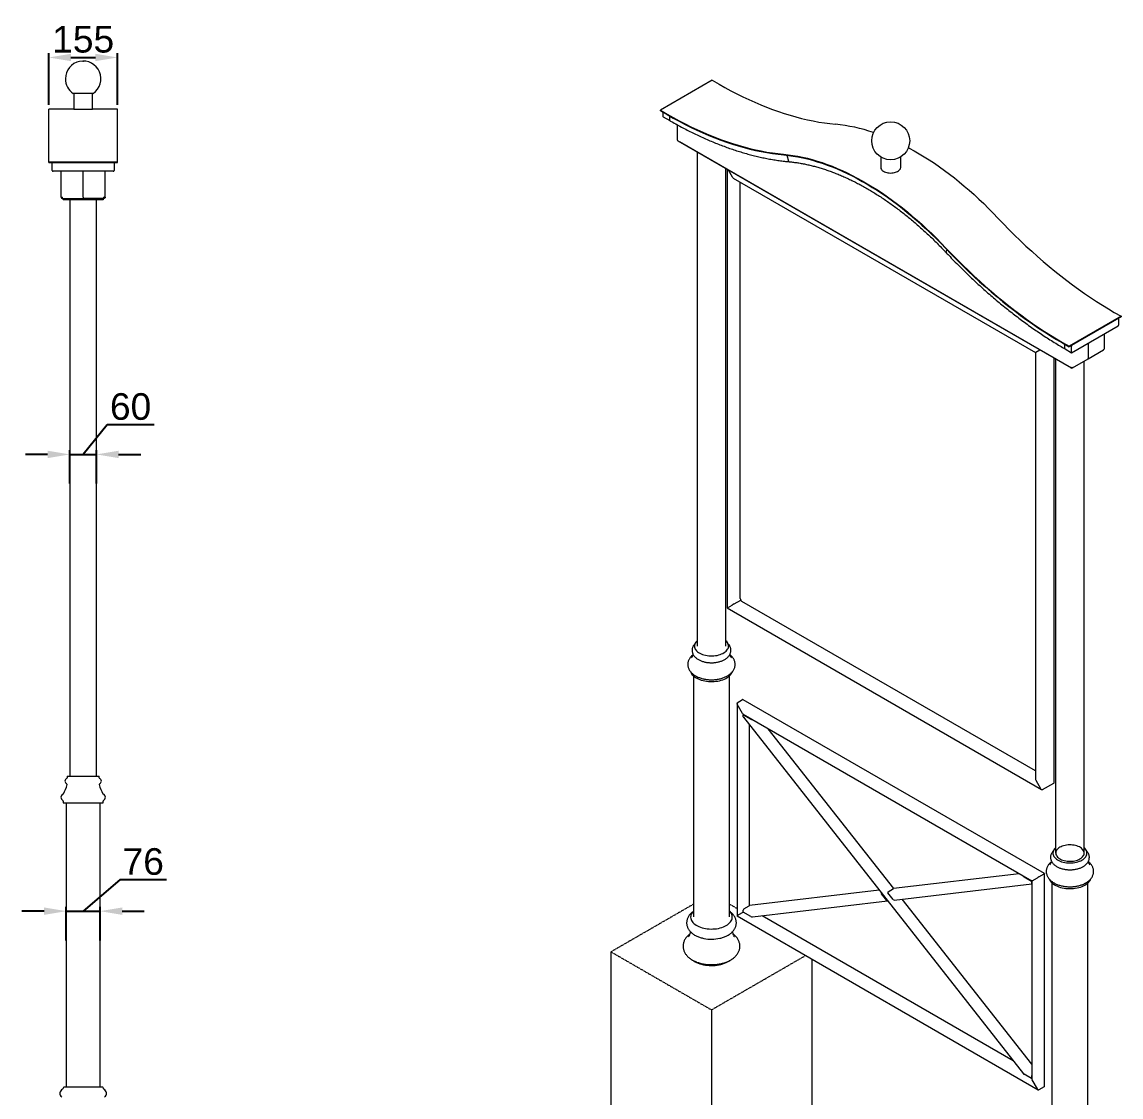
# Model space of a CAD drawing. Header units: millimetres. Extents: x -240 to 6537, y -254 to 4208.
# Drawn here: x 3945 to 6425, y 1784 to 4208 of the extents above; entities that cross this region are included whole.
import ezdxf

# ---------------------------------------------------------------- set-up
doc = ezdxf.new("R2010")
doc.units = ezdxf.units.MM
doc.header["$PDSIZE"] = -1
doc.linetypes.add('HIDDEN', pattern=[1.905, 1.27, -0.635])
for name, color, linetype, lineweight in [('ZANO_R', 7, 'Continuous', 0), ('ZANO_R_przerywana', 7, 'HIDDEN', 0), ('ZANO_W', 1, 'Continuous', 0)]:
    doc.layers.add(name, color=color, linetype=linetype, lineweight=lineweight)
doc.styles.add('Arial', font='arial.ttf')
doc.styles.get("Standard").update_dxf_attribs({"font": 'ARIALUNI.TTF'})
doc.dimstyles.new('pl i ang', dxfattribs={"dimtxt": 50, "dimasz": 50, "dimexe": 1.25, "dimexo": 0.625, "dimgap": 10, "dimtad": 1, "dimtoh": 1, "dimtxsty": 'Standard', "dimcen": 2.5, "dimclrd": 1, "dimclre": 1, "dimclrt": 1, "dimadec": 0, "dimazin": 0, "dimtfac": 1, "dimtmove": 0, "dimatfit": 3, "dimfxl": 1, "dimarcsym": 1})

# ---------------------------------------------------------------- blocks, each defined once
blk = doc.blocks.new('*D424')
at = {"layer": 'ZANO_W', "color": 1, "lineweight": -2}
for p, q in [((4166.3, 2273.7), (4083.5, 2202.7)), ((4271.7, 2273.7), (4166.3, 2273.7)), ((4045.4, 2136.9), (4045.4, 2212.7)), ((4121.5, 2136.9), (4121.5, 2212.7)), ((3995.4, 2202.7), (3945.4, 2202.7)), ((4045.4, 2202.7), (4121.5, 2202.7)), ((4171.5, 2202.7), (4221.5, 2202.7))]:
    blk.add_line(p, q, dxfattribs=at)
at = {"layer": 'ZANO_W', "color": 1}
for points in [[(3995.4, 2194.4), (3995.4, 2211.1), (4045.4, 2202.7)], [(4171.5, 2211.1), (4171.5, 2194.4), (4121.5, 2202.7)]]:
    blk.add_solid(points, dxfattribs=at)
at = {"layer": 'ZANO_W', "color": 1, "insert": (4219, 2314.3), "char_height": 60, "attachment_point": 5, "style": 'Arial'}
blk.add_mtext('76', dxfattribs=at)
blk = doc.blocks.new('*D425')
at = {"layer": 'ZANO_W', "color": 1, "lineweight": -2}
for p, q in [((4137.4, 3299.7), (4083.5, 3232.7)), ((4243.5, 3299.7), (4137.4, 3299.7)), ((4003.3, 3232.7), (3953.3, 3232.7)), ((4053.3, 3166.9), (4053.3, 3242.7)), ((4053.3, 3232.7), (4113.6, 3232.7)), ((4113.6, 3166.9), (4113.6, 3242.7)), ((4163.6, 3232.7), (4213.6, 3232.7))]:
    blk.add_line(p, q, dxfattribs=at)
at = {"layer": 'ZANO_W', "color": 1}
for points in [[(4003.3, 3224.4), (4003.3, 3241.1), (4053.3, 3232.7)], [(4163.6, 3241.1), (4163.6, 3224.4), (4113.6, 3232.7)]]:
    blk.add_solid(points, dxfattribs=at)
at = {"layer": 'ZANO_W', "color": 1, "insert": (4190.5, 3340.4), "char_height": 60, "attachment_point": 5, "style": 'Arial'}
blk.add_mtext('60', dxfattribs=at)
blk = doc.blocks.new('*D426')
at = {"layer": 'ZANO_W', "color": 1, "lineweight": -2}
for p, q in [((4006, 4021.4), (4006, 4137.9)), ((4056, 4127.9), (4111, 4127.9)), ((4161, 4021.4), (4161, 4137.9))]:
    blk.add_line(p, q, dxfattribs=at)
at = {"layer": 'ZANO_W', "color": 1}
for points in [[(4056, 4136.3), (4056, 4119.6), (4006, 4127.9)], [(4111, 4119.6), (4111, 4136.3), (4161, 4127.9)]]:
    blk.add_solid(points, dxfattribs=at)
at = {"layer": 'ZANO_W', "color": 1, "insert": (4083.5, 4168.6), "char_height": 60, "attachment_point": 5, "style": 'Arial'}
blk.add_mtext('155', dxfattribs=at)

msp = doc.modelspace()

# ---------------------------------------------------------------- linework, layer by layer
at = {"layer": 'ZANO_R'}
for p, q in [((5503.1, 4076.7), (5385.9, 4009.1)), ((5503.1, 4076.7), (5518.2, 4068)), ((4106, 4046.8), (4061, 4046.8)), ((4062.3, 4046.8), (4062.3, 4011.4)), ((4104.7, 4011.4), (4104.7, 4046.8)), ((4062.3, 4011.4), (4006, 4011.4)), ((4006, 3962.6), (4006, 4011.4)), ((4062.3, 4011.4), (4104.7, 4011.4)), ((4161, 4011.4), (4104.7, 4011.4)), ((4104.7, 4011.4), (4104.7, 4011.4)), ((4161, 3962.6), (4161, 4011.4)), ((5385.9, 4007.8), (5385.9, 4009.1)), ((5385.9, 4009.1), (5401.1, 4000.3)), ((5385.9, 4007.8), (5401.1, 3999)), ((5391.6, 4004.5), (5391.6, 3995.3)), ((5392.5, 3994.1), (5407.2, 3985.6)), ((5406.7, 3995.8), (5406.7, 3986.6)), ((5423.6, 3976.4), (5423.6, 3943)), ((4006, 3892.7), (4006, 3962.6)), ((4161, 3892.7), (4161, 3962.6)), ((5425.2, 3940.2), (6312.6, 3427.9)), ((5429.4, 3937.7), (5429.4, 3937.5)), ((6313.8, 3427), (5429.4, 3937.5)), ((5469, 3914.7), (5469, 2800.6)), ((5671.1, 3907.6), (5675.2, 3894)), ((5883, 3903.9), (5883, 3880.4)), ((5928.3, 3880.4), (5928.3, 3903.9)), ((4006, 3891.2), (4006, 3892.7)), ((4006, 3892.7), (4161, 3892.7)), ((4006, 3891.2), (4161, 3891.2)), ((4013.5, 3873.2), (4013.5, 3889.2)), ((4151.5, 3871.2), (4015.5, 3871.2)), ((4034, 3812.9), (4034, 3871.2)), ((4083.5, 3812.9), (4083.5, 3871.2)), ((4133, 3812.9), (4133, 3871.2)), ((4153.5, 3889.2), (4153.5, 3873.2)), ((4161, 3891.2), (4161, 3892.7)), ((5533.4, 2800.6), (5533.4, 3877.4)), ((5536.6, 3875.6), (5536.6, 2886.5)), ((5539, 3874.2), (5548.1, 3858.5)), ((5550.3, 3856.1), (6232, 3462.6)), ((5566.2, 2908), (5566.2, 3847)), ((4034, 3812.9), (4037, 3812.9)), ((4037, 3809.9), (4037, 3811.4)), ((4037, 3809.9), (4037.1, 3809.9)), ((4037.1, 3809.9), (4083.5, 3809.9)), ((4038.5, 3809.9), (4038.5, 3806.9)), ((4128.5, 3806.9), (4038.5, 3806.9)), ((4053.3, 3806.9), (4053.3, 2506.9)), ((4083.5, 3812.9), (4083.5, 3809.9)), ((4129.9, 3809.9), (4083.5, 3809.9)), ((4113.6, 2506.9), (4113.6, 3806.9)), ((4128.5, 3809.9), (4128.5, 3806.9)), ((4130, 3809.9), (4129.9, 3809.9)), ((4133, 3812.9), (4130, 3812.9)), ((4130, 3809.9), (4130, 3811.4)), ((6032.6, 3694.3), (6030.2, 3689.1)), ((6410.2, 3553.1), (6425.3, 3544.3)), ((6425.3, 3544.3), (6308.1, 3476.7)), ((6425.3, 3543), (6308.1, 3475.4)), ((6313.8, 3462.2), (6418.7, 3522.8)), ((6419.6, 3538), (6419.6, 3524.1)), ((6425.3, 3544.3), (6425.3, 3543)), ((6387.7, 3471.2), (6387.7, 3504.9)), ((6293, 3485.4), (6308.1, 3476.7)), ((6293, 3484.1), (6308.1, 3475.4)), ((6298.7, 3471.7), (6298.7, 3480.9)), ((6308.1, 3476.7), (6308.1, 3475.4)), ((6313.8, 3476.9), (6313.8, 3478.7)), ((6313.8, 3478.7), (6313.8, 3476.9)), ((6313.8, 3463), (6313.8, 3476.9)), ((6351.6, 3449.6), (6351.6, 3484.1)), ((6232, 3462.6), (6232, 2500.9)), ((6232.9, 3463.2), (6242, 3468.4)), ((6274.7, 2493.7), (6274.7, 3449.5)), ((6277.8, 3447.7), (6277.8, 2333.7)), ((6299.1, 3470.7), (6313.8, 3462.2)), ((6313.8, 3462.2), (6313.8, 3463)), ((6313.8, 3463), (6313.8, 3462.2)), ((6315.8, 3427.9), (6350.9, 3448.2)), ((6350.9, 3448.2), (6386.1, 3468.5)), ((6313.8, 3428), (6313.8, 3427)), ((6313.8, 3427), (6315.3, 3427.8)), ((6314.1, 3428.1), (6314.1, 3428.8)), ((6314.2, 3428.1), (6314.2, 3428.8)), ((6342.2, 2333.7), (6342.2, 3443.2)), ((5552.6, 2895.7), (5567.3, 2904.2)), ((5536.6, 2886.5), (6245.8, 2477)), ((5537.5, 2887), (5548.1, 2893.1)), ((6232, 2519.3), (5570, 2901.4)), ((5462.7, 2800.6), (5462.7, 2797.5)), ((5462.7, 2797.5), (5462.7, 2797.4)), ((5539.7, 2797.5), (5539.7, 2800.6)), ((5460.5, 2733.4), (5460.5, 2189.6)), ((5541.9, 2189.6), (5541.9, 2733.4)), ((5559.4, 2672.7), (5571.5, 2679.7)), ((6252.4, 2287.3), (5573, 2679.6)), ((5558.8, 2671.3), (5558.8, 2192.3)), ((5571.5, 2648.3), (5559.4, 2669.2)), ((5573, 2646.7), (6224, 2270.9)), ((5573.9, 2646.2), (5573, 2645.7)), ((5573, 2641), (5573, 2645.7)), ((5573, 2645.7), (5589.7, 2636)), ((5573.3, 2639.9), (6204.9, 1836)), ((5587.3, 2215.3), (5587.3, 2622.2)), ((5912.6, 2253.7), (5629.4, 2614.1)), ((4047.5, 2506.9), (4047.5, 2503.4)), ((4047.5, 2506.9), (4083.5, 2506.9)), ((4083.5, 2506.9), (4119.5, 2506.9)), ((4119.5, 2503.4), (4119.5, 2506.9)), ((6232.9, 2497.8), (6243.5, 2479.4)), ((6248, 2476.8), (6273.7, 2491.7)), ((4038.5, 2450.7), (4038.5, 2446.9)), ((4038.5, 2446.9), (4083.5, 2446.9)), ((4045.4, 2446.9), (4045.4, 1806.9)), ((4083.5, 2446.9), (4128.5, 2446.9)), ((4121.5, 1806.9), (4121.5, 2446.9)), ((4128.5, 2446.9), (4128.5, 2450.7)), ((6271.5, 2333.7), (6271.5, 2330.6)), ((6348.5, 2330.6), (6348.5, 2333.7)), ((6271.5, 2330.6), (6271.5, 2330.4)), ((6348.5, 2330.6), (6348.5, 2330.7)), ((6195.8, 2287.2), (5912.2, 2253.7)), ((6239.7, 2280), (6251.8, 2287)), ((6252.4, 1808.3), (6252.4, 2287.3)), ((5913.7, 2227.7), (6224, 2264.4)), ((6206.4, 2280), (6223.1, 2270.4)), ((6223.1, 2270.4), (6224, 2270.9)), ((6223.1, 2270.4), (6223.1, 2265.7)), ((6224, 2270.9), (6224, 1824.7)), ((6224.6, 2271.3), (6236.7, 2278.2)), ((6269.3, 2266.5), (6269.3, 1722.7)), ((6350.7, 1722.7), (6350.7, 2266.5)), ((5879.8, 2249.8), (5587.1, 2215.2)), ((5896.6, 2227.1), (5884.9, 2242)), ((5911.2, 2228.8), (5899.5, 2243.8)), ((5899.6, 2246.5), (5911.7, 2253.5)), ((5574.5, 2208.1), (5586.6, 2215.1)), ((5593.5, 2189.8), (5898.6, 2225.9)), ((6224, 1857.4), (5931.4, 2229.8)), ((5454.2, 2189.6), (5454.2, 2188.4)), ((5548.2, 2188.4), (5548.2, 2189.6)), ((5558.8, 2192.3), (6238.2, 1800.1)), ((5559.4, 2192.6), (5571.5, 2199.6)), ((5573, 2200.5), (5573, 2205.2)), ((5589.7, 2190.8), (5573, 2200.5)), ((6181.8, 1865.5), (5615.5, 2192.4)), ((6223.1, 1825.2), (6206.4, 1834.9)), ((6223.1, 1829.9), (6223.1, 1825.2)), ((6223.1, 1825.2), (6224, 1825.7)), ((6236.7, 1801.7), (6224.6, 1822.6)), ((4039.5, 1806.9), (4039.5, 1805.5)), ((4039.5, 1806.9), (4083.5, 1806.9)), ((4083.5, 1806.9), (4127.5, 1806.9)), ((4127.5, 1805.5), (4127.5, 1806.9)), ((6251.8, 1806.9), (6239.7, 1799.9))]:
    msp.add_line(p, q, dxfattribs=at)
at = {"layer": 'ZANO_R', "flags": 128}
for points in [[(5518.2, 4068), (5531.7, 4060.4), (5545.2, 4053), (5558.7, 4046), (5572.1, 4039.3), (5585.6, 4033), (5599, 4026.9), (5612.3, 4021.2), (5625.7, 4015.8), (5639, 4010.8), (5652.2, 4006), (5665.4, 4001.6), (5678.6, 3997.6), (5691.6, 3993.9), (5704.7, 3990.5), (5717.6, 3987.4), (5730.4, 3984.7), (5743.2, 3982.4), (5755.9, 3980.4), (5768.5, 3978.7), (5781, 3977.4)], [(5401.1, 4000.3), (5414.5, 3992.7), (5428, 3985.4), (5441.5, 3978.4), (5455, 3971.7), (5468.4, 3965.3), (5481.8, 3959.3), (5495.2, 3953.6), (5508.5, 3948.2), (5521.8, 3943.1), (5535.1, 3938.4), (5548.3, 3934), (5561.4, 3930), (5574.5, 3926.2), (5587.5, 3922.8), (5600.4, 3919.8), (5613.3, 3917.1), (5626.1, 3914.7), (5638.7, 3912.7), (5651.3, 3911.1), (5663.8, 3909.7)], [(5401.1, 3999), (5414.6, 3991.4), (5428.1, 3984.1), (5441.6, 3977), (5455.1, 3970.3), (5468.5, 3964), (5481.9, 3957.9), (5495.3, 3952.2), (5508.7, 3946.8), (5522, 3941.7), (5535.3, 3937), (5548.5, 3932.6), (5561.7, 3928.5), (5574.8, 3924.8), (5587.8, 3921.4), (5600.8, 3918.4), (5613.6, 3915.7), (5626.4, 3913.3), (5639.1, 3911.3), (5651.7, 3909.6), (5664.3, 3908.3)], [(5945.4, 3924.6), (5947.1, 3923.7), (5958.5, 3917.4), (5969.9, 3910.9), (5981.3, 3904), (5992.7, 3896.8), (6004.1, 3889.2), (6015.4, 3881.4), (6026.7, 3873.3), (6038, 3864.9), (6049.2, 3856.2), (6060.4, 3847.2), (6071.6, 3838), (6082.6, 3828.4), (6093.6, 3818.6), (6104.6, 3808.6), (6115.4, 3798.3), (6126.2, 3787.7), (6136.8, 3776.9), (6147.4, 3765.8)], [(5663.8, 3909.7), (5674.4, 3908.6), (5685, 3907.1), (5695.8, 3905.2), (5706.7, 3903), (5717.6, 3900.5), (5728.6, 3897.5), (5739.7, 3894.3), (5750.8, 3890.7), (5762, 3886.8), (5773.2, 3882.5), (5784.5, 3877.9), (5795.8, 3872.9), (5807.2, 3867.6), (5818.5, 3862), (5829.9, 3856.1), (5841.3, 3849.8), (5852.7, 3843.2), (5864.1, 3836.3), (5875.5, 3829.1), (5886.9, 3821.6), (5898.2, 3813.8), (5909.6, 3805.7), (5920.8, 3797.3), (5932.1, 3788.6), (5943.3, 3779.6), (5954.4, 3770.3), (5965.5, 3760.8), (5976.5, 3751), (5987.4, 3740.9), (5998.3, 3730.6), (6009, 3720.1), (6019.7, 3709.2), (6030.2, 3698.2)], [(5664.3, 3908.3), (5674.8, 3907.1), (5685.4, 3905.6), (5696.2, 3903.8), (5707, 3901.6), (5717.9, 3899), (5728.9, 3896.1), (5739.9, 3892.9), (5751, 3889.3), (5762.2, 3885.4), (5773.4, 3881.1), (5784.7, 3876.5), (5795.9, 3871.5), (5807.3, 3866.3), (5818.6, 3860.7), (5830, 3854.7), (5841.3, 3848.5), (5852.7, 3841.9), (5864.1, 3835), (5875.5, 3827.8), (5886.8, 3820.4), (5898.1, 3812.6), (5909.4, 3804.5), (5920.7, 3796.1), (5931.9, 3787.4), (5943, 3778.4), (5954.1, 3769.2), (5965.2, 3759.7), (5976.2, 3749.9), (5987.1, 3739.9), (5997.9, 3729.6), (6008.6, 3719), (6019.3, 3708.3), (6029.8, 3697.2)], [(5883, 3880.4), (5883.1, 3878.9), (5883.6, 3877.2), (5884.5, 3875.6), (5885.8, 3874.1), (5887.4, 3872.6), (5889.3, 3871.3)], [(5889.3, 3871.3), (5891.4, 3870.2), (5893.9, 3869.2), (5896.5, 3868.4), (5899.3, 3867.8), (5902.2, 3867.4), (5905.1, 3867.3), (5908.1, 3867.4), (5911, 3867.7), (5913.8, 3868.2), (5916.5, 3868.9), (5919, 3869.8), (5921.3, 3870.9), (5923.3, 3872.2), (5925, 3873.6), (5926.4, 3875.1), (5927.4, 3876.7), (5928, 3878.4), (5928.3, 3880.1), (5928.3, 3880.4)], [(6147.4, 3765.8), (6159.9, 3752.7), (6172.5, 3739.9), (6185.2, 3727.2), (6197.9, 3714.9), (6210.8, 3702.7), (6223.7, 3690.8), (6236.7, 3679.2), (6249.8, 3667.8), (6263, 3656.7), (6276.2, 3645.9), (6289.4, 3635.3), (6302.7, 3625), (6316, 3615), (6329.4, 3605.3), (6342.8, 3595.8), (6356.3, 3586.7), (6369.7, 3577.8), (6383.2, 3569.3), (6396.7, 3561), (6410.2, 3553.1)], [(6029.8, 3697.2), (6042.3, 3684.1), (6054.9, 3671.2), (6067.6, 3658.6), (6080.4, 3646.2), (6093.3, 3634), (6106.3, 3622.1), (6119.3, 3610.5), (6132.4, 3599.1), (6145.5, 3587.9), (6158.8, 3577.1), (6172, 3566.5), (6185.4, 3556.2), (6198.7, 3546.1), (6212.1, 3536.4), (6225.6, 3526.9), (6239, 3517.8), (6252.5, 3508.9), (6266, 3500.3), (6279.5, 3492.1), (6293, 3484.1)], [(6030.2, 3698.2), (6042.7, 3685.1), (6055.3, 3672.2), (6068, 3659.6), (6080.8, 3647.2), (6093.6, 3635.1), (6106.6, 3623.2), (6119.6, 3611.6), (6132.7, 3600.2), (6145.8, 3589.1), (6159, 3578.2), (6172.2, 3567.7), (6185.5, 3557.4), (6198.9, 3547.3), (6212.3, 3537.6), (6225.7, 3528.2), (6239.1, 3519), (6252.6, 3510.2), (6266, 3501.6), (6279.5, 3493.4), (6293, 3485.4)], [(6030.2, 3688.5), (6030.1, 3688.5), (6030.1, 3688.6), (6030.1, 3688.8), (6030.2, 3689.1)], [(6030.2, 3689.1), (6030.1, 3688.8), (6030.1, 3688.6), (6030.1, 3688.5), (6030.2, 3688.5)], [(5469, 2812.7), (5467.2, 2811), (5465.6, 2809), (5464.3, 2806.9), (5463.4, 2804.7), (5462.9, 2802.5), (5462.7, 2800.3), (5463, 2798.1), (5463.6, 2795.9), (5464.6, 2793.8), (5465.9, 2791.7), (5467.6, 2789.7), (5469.7, 2787.8), (5472, 2786.1), (5474.7, 2784.5), (5477.6, 2783), (5480.7, 2781.8), (5484.1, 2780.7), (5487.6, 2779.8), (5491.3, 2779.1), (5495, 2778.7), (5498.8, 2778.4), (5502.7, 2778.4), (5506.5, 2778.6), (5510.2, 2779), (5513.9, 2779.6), (5517.5, 2780.5), (5520.9, 2781.5), (5524.1, 2782.7), (5527, 2784.1), (5529.7, 2785.7), (5532.2, 2787.4), (5534.3, 2789.2), (5536.1, 2791.2), (5537.5, 2793.3), (5538.6, 2795.4), (5539.3, 2797.6), (5539.7, 2799.8), (5539.6, 2802), (5539.2, 2804.2), (5538.4, 2806.3), (5537.2, 2808.4), (5535.7, 2810.5), (5533.8, 2812.4), (5533.4, 2812.7)], [(5454.3, 2742.1), (5454.9, 2740.6), (5456.3, 2738.3), (5458, 2736), (5460, 2733.9), (5462.4, 2731.8), (5465, 2729.9), (5468, 2728.2), (5471.2, 2726.5), (5474.6, 2725.1), (5478.2, 2723.8), (5482.1, 2722.7), (5486, 2721.9), (5490.1, 2721.2), (5494.3, 2720.7), (5498.6, 2720.5), (5502.8, 2720.5), (5507.1, 2720.7), (5511.2, 2721.1), (5515.4, 2721.7), (5519.4, 2722.5), (5523.2, 2723.5), (5526.9, 2724.7), (5530.4, 2726.2), (5533.7, 2727.7), (5536.7, 2729.5), (5539.4, 2731.4), (5541.9, 2733.4), (5544, 2735.5), (5545.8, 2737.7), (5547.2, 2740), (5548.3, 2742.4)], [(6277.8, 2345.8), (6276.9, 2345), (6275.1, 2343.1), (6273.7, 2341), (6272.6, 2338.9), (6271.9, 2336.7), (6271.6, 2334.5), (6271.6, 2332.3), (6272, 2330.1), (6272.8, 2327.9), (6274, 2325.8), (6275.6, 2323.8), (6277.4, 2321.9), (6279.6, 2320), (6282.1, 2318.4), (6284.9, 2316.8), (6287.9, 2315.5), (6291.2, 2314.3), (6294.6, 2313.3), (6298.2, 2312.5), (6301.9, 2312), (6305.7, 2311.6), (6309.5, 2311.5), (6313.4, 2311.5), (6317.2, 2311.8), (6320.9, 2312.4), (6324.5, 2313.1), (6328, 2314), (6331.3, 2315.2), (6334.4, 2316.5), (6337.2, 2318)], [(6332.7, 2320.6), (6335, 2322.1), (6337, 2323.7), (6338.7, 2325.5), (6340.1, 2327.3), (6341.1, 2329.2), (6341.8, 2331.2), (6342.1, 2333.2), (6342, 2335.2), (6341.5, 2337.2), (6340.7, 2339.1), (6339.5, 2341), (6337.9, 2342.8), (6336.1, 2344.5), (6333.9, 2346), (6331.4, 2347.5), (6328.7, 2348.7), (6325.8, 2349.8), (6322.7, 2350.7), (6319.4, 2351.4), (6316.1, 2351.9), (6312.6, 2352.1), (6309.1, 2352.2), (6305.7, 2352), (6302.3, 2351.6), (6299, 2351.1), (6295.8, 2350.3), (6292.7, 2349.3), (6289.9, 2348.1), (6287.3, 2346.8), (6285, 2345.3), (6283, 2343.6), (6281.3, 2341.9), (6279.9, 2340.1), (6278.9, 2338.1), (6278.2, 2336.2), (6278, 2334.2), (6278.1, 2332.2), (6278.5, 2330.2), (6279.4, 2328.2), (6280.6, 2326.4), (6282.1, 2324.6), (6284, 2322.9), (6286.1, 2321.3), (6288.6, 2319.9), (6291.3, 2318.6), (6294.2, 2317.6), (6297.3, 2316.7), (6300.6, 2316), (6304, 2315.5), (6307.4, 2315.2), (6310.9, 2315.2), (6314.3, 2315.3), (6317.8, 2315.7), (6321.1, 2316.3), (6324.3, 2317.1), (6327.3, 2318.1), (6330.1, 2319.2), (6332.7, 2320.6)], [(6337.2, 2318), (6339.8, 2319.6), (6342.1, 2321.4), (6344, 2323.3), (6345.7, 2325.3), (6346.9, 2327.4), (6347.8, 2329.5), (6348.4, 2331.7), (6348.5, 2334), (6348.3, 2336.2), (6347.6, 2338.4), (6346.6, 2340.5), (6345.3, 2342.6), (6343.6, 2344.5), (6342.2, 2345.8)], [(6355.7, 2307.2), (6354.3, 2309.5), (6352.6, 2311.7)], [(6251.8, 2287), (6252.1, 2287.1), (6252.2, 2287.2), (6252.4, 2287.3), (6252.4, 2287.3), (6252.4, 2287.3)], [(6263.1, 2275.1), (6263.2, 2274.9), (6264.4, 2272.5), (6265.9, 2270.3), (6267.7, 2268), (6269.9, 2265.9), (6272.5, 2264), (6275.3, 2262.1), (6278.3, 2260.4), (6281.7, 2258.9), (6285.2, 2257.5), (6288.9, 2256.3), (6292.8, 2255.4), (6296.9, 2254.6), (6301, 2254), (6305.2, 2253.7), (6309.5, 2253.5), (6313.7, 2253.6), (6318, 2253.9), (6322.1, 2254.4), (6326.2, 2255.2), (6330.1, 2256.1), (6333.9, 2257.2), (6337.5, 2258.5), (6340.9, 2260), (6344, 2261.7)], [(6344, 2261.7), (6346.9, 2263.5), (6349.5, 2265.4), (6351.8, 2267.5), (6353.7, 2269.7), (6355.3, 2272), (6356.6, 2274.3), (6357, 2275.3)], [(5460.5, 2203.2), (5460.3, 2203), (5458.4, 2200.8), (5456.8, 2198.5), (5455.6, 2196.2), (5454.8, 2193.8), (5454.3, 2191.4), (5454.2, 2189), (5454.5, 2186.5), (5455.1, 2184.1), (5456.2, 2181.8), (5457.6, 2179.5), (5459.3, 2177.3), (5461.4, 2175.1), (5463.8, 2173.1), (5466.5, 2171.3), (5469.5, 2169.5), (5472.7, 2168), (5476.2, 2166.6), (5479.9, 2165.4), (5483.7, 2164.4), (5487.7, 2163.6), (5491.8, 2163), (5495.9, 2162.6), (5500.2, 2162.4), (5504.4, 2162.5), (5508.6, 2162.8), (5512.7, 2163.2), (5516.7, 2163.9), (5520.7, 2164.9), (5524.4, 2166), (5528, 2167.3), (5531.4, 2168.7), (5534.5, 2170.4), (5537.3, 2172.2), (5539.9, 2174.1), (5542.1, 2176.2), (5544, 2178.3), (5545.6, 2180.6), (5546.8, 2182.9), (5547.7, 2185.3), (5548.1, 2187.8), (5548.2, 2190.2), (5548, 2192.6), (5547.3, 2195), (5546.3, 2197.4), (5544.9, 2199.7), (5543.1, 2201.9), (5541.9, 2203.2)], [(5459.6, 2091.7), (5461.1, 2090.6), (5464.2, 2088.7), (5467.6, 2087), (5471.2, 2085.5), (5475, 2084.1), (5479, 2083), (5483.1, 2082), (5487.4, 2081.2), (5491.7, 2080.7), (5496.2, 2080.3), (5500.7, 2080.2), (5505.1, 2080.2), (5509.6, 2080.5), (5514, 2081.1), (5518.3, 2081.8), (5522.4, 2082.7), (5526.5, 2083.8), (5530.3, 2085.1), (5534, 2086.6), (5537.4, 2088.3), (5540.6, 2090.1), (5542.7, 2091.5)]]:
    msp.add_lwpolyline(points, dxfattribs=at)
at = {"layer": 'ZANO_R'}
msp.add_circle((5905.6, 3940.1), 42.8, dxfattribs=at)
for centre, radius, start, end in [((4083.5, 4079.9), 40, 304.2289, 180), ((4083.5, 4079.9), 40, 180, 235.7711), ((5407.8, 3986.5), 1.08, 174.3804, 234.2928), ((5407.7, 3986.5), 1.03, 172.7442, 235.9436), ((5743.1, 3596.2), 383, 71.1167, 84.3244), ((5425.2, 3943.1), 1.61, 185.6948, 245.6253), ((5676.8, 3894.4), 1.62, 192.0217, 260.0303), ((5676.8, 3894.4), 1.61, 191.9841, 260.6349), ((4015.5, 3889.2), 2, 90, 180), ((4015.5, 3873.2), 2, 180, 270), ((4151.5, 3889.2), 2, 0, 90), ((4151.5, 3873.2), 2, 270, 0), ((6299.7, 3471.6), 1.05, 173.7012, 234.9867), ((6299.7, 3471.6), 1.03, 172.7426, 235.9597), ((6350.1, 3449.5), 1.54, 304.0564, 7.2558), ((6386.1, 3471.4), 1.61, 294.3747, 354.3052), ((6314.2, 3433.7), 4.93, 242.6097, 297.3903), ((5574.4, 2908.3), 8.21, 182.6055, 237.3945), ((5475.8, 2763.3), 23, 138.3367, 152.3646), ((5527.1, 2763.6), 22.4, 27.4176, 41.9088), ((3988.3, 2499.8), 60, 327.3176, 348.8092), ((4048.6, 2495.9), 6.1, 112.502, 245.3282), ((4045.2, 2488.5), 2, 348.8092, 65.3282), ((4045.5, 2503.4), 2, 292.502, 0), ((4121.5, 2503.4), 2, 180, 247.498), ((4121.8, 2488.5), 2, 114.6718, 191.1908), ((4178.7, 2499.8), 60, 191.1908, 212.6824), ((4118.4, 2495.9), 6.1, 294.6718, 67.498), ((4041.6, 2459.4), 8.13, 116.2996, 239.5908), ((4037.1, 2468.5), 2, 296.2996, 327.3176), ((4129.9, 2468.5), 2, 212.6824, 243.7004), ((4125.4, 2459.4), 8.13, 300.4092, 63.7004), ((4036.5, 2450.7), 2, 0, 59.5908), ((4130.5, 2450.7), 2, 120.4092, 180), ((6284.5, 2296.5), 22.9, 138.3454, 153.0112), ((5501.2, 2226.4), 86.9, 258.6568, 282.7431), ((4041.1, 1791.9), 10.1, 115.9948, 234.6754), ((4034.5, 1805.5), 5, 295.9948, 0), ((4132.5, 1805.5), 5, 180, 244.0052), ((4125.9, 1791.9), 10.1, 305.3246, 64.0052)]:
    msp.add_arc(centre, radius, start, end, dxfattribs=at)
for centre, major_axis, ratio, start_param, end_param in [((5394.6, 3995.3), (3.02, 0), 0.577382, 3.141593, 3.927072), ((5394.6, 3995.3), (3.02, 0), 0.577382, 3.141593, 3.927072), ((5550.3, 3859.8), (-2.27, 3.93), 0.577335, 1.570756, 2.356235), ((5550.3, 3859.8), (-2.27, 3.93), 0.577335, 1.570756, 2.356235), ((6416.6, 3538), (3.02, 0), 0.577382, 0, 0.785479), ((6416.6, 3538), (3.02, 0), 0.577382, 0, 0.785479), ((6416.6, 3524.1), (3.02, 0), 0.577382, 5.497706, 6.283185), ((6416.6, 3524.1), (3.02, 0), 0.577382, 5.497706, 6.283185), ((6235.2, 3464.5), (3.21, 1.85), 0.00007, 2.356154, 3.141552), ((6235.2, 3464.5), (3.21, 1.85), 0.00007, 2.356154, 3.141633), ((5539.8, 2888.3), (3.21, 1.85), 0.00007, 2.356154, 3.141633), ((5539.8, 2888.3), (3.21, 1.85), 0.00007, 2.356154, 3.141552), ((5550.3, 2894.4), (3.21, 1.85), 0.00007, 0.785358, 2.356154), ((5550.3, 2894.4), (3.21, 1.85), 0.00007, 0.785358, 2.356154), ((5573, 2677.1), (-1.51, 2.62), 0.577335, 5.497828, 6.283145), ((5573, 2677.1), (-1.51, 2.62), 0.577335, 5.497828, 6.283145), ((5560.9, 2670.1), (-1.51, 2.62), 0.577335, 6.283145, 7.853941), ((5560.9, 2670.1), (-1.51, 2.62), 0.577335, 6.283145, 7.853941), ((5573, 2649.2), (-1.51, 2.62), 0.577335, 1.570756, 2.356235), ((5573, 2649.2), (-1.51, 2.62), 0.577335, 1.570756, 2.356235), ((5574.5, 2641.9), (0.9, 2.16), 0.563989, 2.205473, 2.835163), ((5591.2, 2636.9), (3.25, -1.35), 0.413062, 4.405959, 5.549729), ((6235.2, 2499.1), (-2.27, 3.93), 0.577335, 0.785358, 1.570756), ((6235.2, 2499.1), (-2.27, 3.93), 0.577335, 0.785358, 1.570756), ((6271.5, 2495.6), (-2.27, 3.93), 0.577335, 3.141552, 3.92695), ((6271.5, 2495.6), (-2.27, 3.93), 0.577335, 3.141552, 3.92695), ((6245.8, 2480.8), (-2.27, 3.93), 0.577335, 1.570756, 3.141552), ((6245.8, 2480.8), (-2.27, 3.93), 0.577335, 1.570756, 3.141552), ((6207.9, 2280.9), (3.25, -1.35), 0.413062, 3.262189, 4.405959), ((6250.3, 2286.1), (2.14, 1.23), 0.00007, 0.000041, 0.785358), ((6224.6, 2266.6), (0.9, 2.16), 0.563989, 2.205473, 3.349191), ((6226.1, 2272.1), (2.14, 1.23), 0.00007, 2.356154, 3.141552), ((6226.1, 2272.1), (2.14, 1.23), 0.00007, 2.356154, 3.141633), ((6238.2, 2279.1), (2.14, 1.23), 0.00007, 0.785358, 2.356154), ((6238.2, 2279.1), (2.14, 1.23), 0.00007, 0.785358, 2.356154), ((5886.4, 2242.9), (1.75, -1.64), 0.712468, 3.461303, 4.498469), ((5901, 2244.6), (1.75, -1.64), 0.712468, 2.927673, 4.498469), ((5913.1, 2251.6), (1.75, -1.64), 0.712468, 2.599426, 2.927673), ((5574.5, 2206), (0.9, 2.16), 0.563989, 0.634677, 2.205473), ((5586.6, 2213), (0.9, 2.16), 0.563989, 0.30643, 0.634677), ((5898.1, 2228), (1.75, -1.64), 0.712468, 4.498469, 5.535636), ((5912.8, 2229.7), (1.75, -1.64), 0.712468, 4.498469, 5.741019), ((5560.9, 2193.5), (2.14, 1.23), 0.00007, 2.356154, 3.141633), ((5560.9, 2193.5), (2.14, 1.23), 0.00007, 2.356154, 3.141552), ((5573, 2200.5), (2.14, 1.23), 0.00007, 1.570722, 2.356154), ((5573, 2200.5), (2.14, 1.23), 0.00007, 1.570722, 2.356154), ((5591.2, 2191.7), (3.25, -1.35), 0.413062, 4.405959, 5.648509), ((6207.9, 1835.7), (3.25, -1.35), 0.413062, 3.776269, 4.405959), ((6224.6, 1830.8), (0.9, 2.16), 0.563989, 1.061755, 2.205473), ((6226.1, 1823.5), (-1.51, 2.62), 0.577335, 0.785358, 1.570756), ((6226.1, 1823.5), (-1.51, 2.62), 0.577335, 0.785358, 1.570756), ((6238.2, 1802.5), (-1.51, 2.62), 0.577335, 1.570756, 3.141552), ((6238.2, 1802.5), (-1.51, 2.62), 0.577335, 1.570756, 3.141552), ((6250.3, 1809.5), (-1.51, 2.62), 0.577335, 3.141552, 3.92695), ((6250.3, 1809.5), (-1.51, 2.62), 0.577335, 3.141552, 3.92695)]:
    msp.add_ellipse(centre, major_axis=major_axis, ratio=ratio, start_param=start_param, end_param=end_param, dxfattribs=at)
for points, knots in [([(5407.2, 3985.6), (5409.4, 3984.3), (5416, 3980.6), (5426.9, 3974.5), (5439.8, 3967.6), (5452.6, 3961), (5465.5, 3954.7), (5478.3, 3948.7), (5491.2, 3943), (5504, 3937.5), (5516.7, 3932.4), (5529.5, 3927.5), (5542.1, 3922.9), (5554.8, 3918.7), (5567.4, 3914.7), (5579.9, 3911), (5592.4, 3907.6), (5604.8, 3904.6), (5617.1, 3901.8), (5629.4, 3899.4), (5641.6, 3897.2), (5653.7, 3895.4), (5665.4, 3893.9), (5672.9, 3893.1), (5676.5, 3892.8)], [0, 0, 0, 0, 0.0245711, 0.0712494, 0.1179285, 0.1646077, 0.2112871, 0.2579665, 0.3046457, 0.3513247, 0.3980034, 0.4446815, 0.491359, 0.5380357, 0.5847113, 0.6313857, 0.6780587, 0.7247301, 0.7713995, 0.8180667, 0.8647315, 0.9113935, 0.9580525, 1, 1, 1, 1]), ([(5424.5, 3941.7), (5424.5, 3941.3), (5424.6, 3940.7), (5425, 3940.3), (5425.2, 3940.2)], [0, 0, 0, 0, 0.500031, 1, 1, 1, 1]), ([(5676.5, 3892.8), (5678.2, 3892.6), (5683.1, 3892.1), (5691.2, 3891.1), (5701, 3889.6), (5710.9, 3887.8), (5720.8, 3885.6), (5730.8, 3883.2), (5740.9, 3880.5), (5751, 3877.5), (5761.2, 3874.2), (5771.5, 3870.5), (5781.7, 3866.6), (5792.1, 3862.4), (5802.4, 3857.9), (5812.8, 3853.1), (5823.2, 3848), (5833.6, 3842.7), (5844, 3837), (5854.5, 3831.1), (5864.9, 3824.9), (5875.3, 3818.4), (5885.7, 3811.7), (5896.1, 3804.7), (5906.5, 3797.4), (5916.9, 3789.9), (5927.2, 3782.1), (5937.5, 3774.1), (5947.7, 3765.9), (5957.9, 3757.3), (5968.1, 3748.6), (5978.1, 3739.6), (5988.1, 3730.4), (5998.1, 3721), (6008, 3711.3), (6017.7, 3701.5), (6025.1, 3693.8), (6029.3, 3689.4), (6030.2, 3688.5)], [0, 0, 0, 0, 0.015103, 0.04385, 0.072595, 0.101335, 0.130073, 0.158807, 0.187539, 0.216269, 0.244997, 0.273724, 0.302449, 0.331174, 0.359897, 0.388621, 0.417344, 0.446066, 0.474789, 0.503512, 0.532235, 0.560958, 0.589682, 0.618406, 0.647131, 0.675855, 0.704581, 0.733307, 0.762034, 0.790761, 0.819488, 0.848217, 0.876945, 0.905675, 0.934405, 0.963135, 0.991866, 1, 1, 1, 1]), ([(6030.2, 3688.5), (6032.3, 3686.3), (6038.3, 3679.9), (6048.4, 3669.4), (6060.5, 3657.2), (6072.6, 3645.2), (6084.8, 3633.4), (6097.1, 3621.9), (6109.5, 3610.6), (6121.9, 3599.4), (6134.4, 3588.6), (6147, 3577.9), (6159.6, 3567.5), (6172.3, 3557.4), (6185, 3547.5), (6197.7, 3537.8), (6210.5, 3528.4), (6223.3, 3519.2), (6236.1, 3510.3), (6249, 3501.7), (6261.8, 3493.3), (6274.7, 3485.3), (6287.1, 3477.7), (6295.3, 3472.9), (6299.1, 3470.7)], [0, 0, 0, 0, 0.0245731, 0.0712557, 0.1179392, 0.1646231, 0.2113075, 0.2579923, 0.3046777, 0.3513635, 0.3980498, 0.4447366, 0.491424, 0.5381118, 0.5848002, 0.6314891, 0.6781786, 0.7248685, 0.7715589, 0.8182499, 0.8649413, 0.9116331, 0.9583253, 1, 1, 1, 1]), ([(6386, 3468.5), (6386.2, 3468.6), (6386.6, 3468.9), (6386.7, 3469.6), (6386.7, 3469.9)], [0, 0, 0, 0, 0.499969, 1, 1, 1, 1]), ([(5464.1, 2806.1), (5463.7, 2805.7), (5462.5, 2804.5), (5461, 2802.5), (5459.5, 2800), (5458.5, 2797.5), (5457.7, 2795), (5457.4, 2792.4), (5457.4, 2789.8), (5457.7, 2787.3), (5458.3, 2784.8), (5459.3, 2782.4), (5460.6, 2780.1), (5462.2, 2777.9), (5464.1, 2775.7), (5466.3, 2773.7), (5468.8, 2771.8), (5471.6, 2770.1), (5474.6, 2768.5), (5477.8, 2767.1), (5481.2, 2765.9), (5484.7, 2764.9), (5488.3, 2764.1), (5492.1, 2763.5), (5495.9, 2763.1), (5499.7, 2762.9), (5503.5, 2762.9), (5507.4, 2763.2), (5511.2, 2763.6), (5514.9, 2764.2), (5518.5, 2765.1), (5522, 2766.1), (5525.3, 2767.4), (5528.5, 2768.8), (5531.5, 2770.4), (5534.3, 2772.3), (5536.8, 2774.3), (5539, 2776.4), (5540.9, 2778.7), (5542.4, 2781.1), (5543.7, 2783.6), (5544.5, 2786.2), (5545, 2788.8), (5545.1, 2791.3), (5544.9, 2793.9), (5544.3, 2796.3), (5543.5, 2798.8), (5542.3, 2801.1), (5540.8, 2803.4), (5539.5, 2805), (5538.6, 2805.9), (5538.4, 2806)], [0, 0, 0, 0, 0.013132, 0.034701, 0.055848, 0.076492, 0.096635, 0.116358, 0.135795, 0.155111, 0.174426, 0.193905, 0.213692, 0.233886, 0.25453, 0.275595, 0.297001, 0.318633, 0.340383, 0.362158, 0.383901, 0.405593, 0.42723, 0.448819, 0.470371, 0.491899, 0.51342, 0.53495, 0.556499, 0.578086, 0.599726, 0.621435, 0.643228, 0.66511, 0.68708, 0.709116, 0.731149, 0.753072, 0.774751, 0.796045, 0.816855, 0.837154, 0.856999, 0.876511, 0.895848, 0.915145, 0.934554, 0.954229, 0.974284, 0.994782, 1, 1, 1, 1]), ([(5460, 2781.4), (5459.2, 2780.8), (5457.5, 2779.5), (5455.3, 2777.2), (5453.1, 2774.6), (5451.3, 2772), (5449.9, 2769.2), (5448.8, 2766.4), (5448.1, 2763.5), (5447.8, 2760.6), (5447.7, 2757.8), (5448.1, 2755), (5448.7, 2752.2), (5449.7, 2749.5), (5451, 2746.9), (5452.6, 2744.3), (5454.5, 2741.9), (5456.8, 2739.5), (5459.3, 2737.3), (5462.1, 2735.2), (5465.2, 2733.3), (5468.5, 2731.5), (5472, 2730), (5475.7, 2728.6), (5479.6, 2727.4), (5483.6, 2726.4), (5487.6, 2725.6), (5491.8, 2725.1), (5496, 2724.7), (5500.3, 2724.6), (5504.5, 2724.6), (5508.7, 2724.9), (5512.9, 2725.4), (5517, 2726), (5521.1, 2726.9), (5525, 2728), (5528.8, 2729.3), (5532.4, 2730.8), (5535.8, 2732.5), (5539, 2734.4), (5542, 2736.5), (5544.8, 2738.7), (5547.2, 2741.1), (5549.3, 2743.7), (5551.1, 2746.4), (5552.6, 2749.1), (5553.6, 2752), (5554.3, 2754.8), (5554.7, 2757.7), (5554.7, 2760.5), (5554.3, 2763.3), (5553.7, 2766.1), (5552.7, 2768.8), (5551.4, 2771.4), (5549.8, 2774), (5547.8, 2776.4), (5545.6, 2778.8), (5543.8, 2780.4), (5542.7, 2781.2), (5542.5, 2781.4)], [0, 0, 0, 0, 0.015103, 0.033832, 0.052342, 0.070533, 0.088334, 0.105722, 0.122731, 0.139434, 0.155934, 0.172346, 0.188755, 0.205277, 0.222016, 0.239058, 0.256453, 0.27421, 0.292297, 0.310645, 0.329169, 0.347787, 0.36643, 0.38505, 0.403629, 0.422161, 0.440648, 0.459098, 0.477521, 0.495928, 0.514332, 0.532743, 0.551172, 0.569632, 0.588136, 0.606697, 0.625324, 0.644024, 0.6628, 0.68164, 0.700516, 0.719359, 0.738084, 0.756587, 0.774769, 0.792558, 0.809936, 0.826935, 0.843632, 0.860128, 0.87654, 0.89295, 0.909476, 0.926223, 0.943273, 0.960678, 0.978444, 0.996539, 1, 1, 1, 1]), ([(5460.2, 2780.9), (5460, 2780.5), (5459.6, 2779.8), (5459, 2779), (5458.8, 2778.8), (5458.7, 2778.6)], [0, 0, 0, 0, 0.325186, 0.685667, 1, 1, 1, 1]), ([(5543.8, 2778.6), (5543.7, 2778.7), (5543.5, 2778.9), (5543, 2779.6), (5542.5, 2780.3), (5542.2, 2780.8), (5542.2, 2780.9)], [0, 0, 0, 0, 0.235899, 0.583281, 0.94804, 1, 1, 1, 1]), ([(6272.9, 2339.3), (6272.7, 2339), (6271.8, 2338.1), (6270.4, 2336.3), (6268.8, 2333.9), (6267.6, 2331.4), (6266.7, 2328.9), (6266.3, 2326.3), (6266.1, 2323.7), (6266.3, 2321.2), (6266.9, 2318.7), (6267.8, 2316.3), (6269, 2313.9), (6270.5, 2311.7), (6272.3, 2309.5), (6274.4, 2307.4), (6276.8, 2305.5), (6279.5, 2303.7), (6282.4, 2302.1), (6285.5, 2300.6), (6288.9, 2299.3), (6292.3, 2298.3), (6295.9, 2297.4), (6299.6, 2296.7), (6303.4, 2296.3), (6307.3, 2296), (6311.1, 2296), (6314.9, 2296.2), (6318.7, 2296.5), (6322.5, 2297.1), (6326.1, 2297.9), (6329.7, 2298.9), (6333.1, 2300), (6336.3, 2301.4), (6338.4, 2302.5), (6339.5, 2303.1), (6339.7, 2303.2)], [0, 0, 0, 0, 0.0097002, 0.0414444, 0.072626, 0.1030976, 0.1328218, 0.1618814, 0.190453, 0.2187676, 0.2470247, 0.2754456, 0.3042545, 0.3336216, 0.3636371, 0.3942942, 0.4254949, 0.4570828, 0.4888917, 0.5207791, 0.5526367, 0.5844259, 0.616135, 0.6477691, 0.6793428, 0.7108757, 0.7423901, 0.7739096, 0.8054524, 0.8370413, 0.8687011, 0.9004553, 0.932325, 0.9643245, 0.9946735, 1, 1, 1, 1]), ([(6339.7, 2303.2), (6340.2, 2303.5), (6341.6, 2304.4), (6343.9, 2306), (6346.3, 2308), (6348.4, 2310.2), (6350.2, 2312.6), (6351.7, 2315), (6352.8, 2317.5), (6353.5, 2320.1), (6353.8, 2322.7), (6353.9, 2325.2), (6353.5, 2327.8), (6352.9, 2330.2), (6351.9, 2332.6), (6350.6, 2335), (6349, 2337.2), (6347.8, 2338.6), (6347.1, 2339.3), (6347.1, 2339.3)], [0, 0, 0, 0, 0.036977, 0.105946, 0.174923, 0.243428, 0.311023, 0.377292, 0.441986, 0.505112, 0.56692, 0.627833, 0.688367, 0.748897, 0.809942, 0.87195, 0.935235, 0.999927, 1, 1, 1, 1]), ([(6268.7, 2314.5), (6268, 2313.8), (6266.3, 2312.5), (6264, 2310.2), (6261.9, 2307.7), (6260.1, 2305), (6258.7, 2302.2), (6257.6, 2299.4), (6256.9, 2296.5), (6256.6, 2293.7), (6256.5, 2290.8), (6256.9, 2288), (6257.6, 2285.2), (6258.5, 2282.5), (6259.8, 2279.9), (6261.5, 2277.4), (6263.4, 2274.9), (6265.6, 2272.6), (6268.2, 2270.3), (6271, 2268.3), (6274.1, 2266.3), (6277.4, 2264.6), (6280.9, 2263), (6284.6, 2261.6), (6288.5, 2260.5), (6292.5, 2259.5), (6296.6, 2258.7), (6300.7, 2258.2), (6304.9, 2257.8), (6309.2, 2257.7), (6313.4, 2257.7), (6317.6, 2258), (6321.8, 2258.5), (6325.9, 2259.2), (6330, 2260.1), (6333.9, 2261.1), (6337.6, 2262.4), (6341.3, 2263.9), (6344, 2265.3), (6345.6, 2266.2), (6346, 2266.4)], [0, 0, 0, 0, 0.023149, 0.051055, 0.078632, 0.105729, 0.132242, 0.158142, 0.183477, 0.20836, 0.232945, 0.257406, 0.281863, 0.306493, 0.331451, 0.356863, 0.382802, 0.409281, 0.436249, 0.463602, 0.491215, 0.518965, 0.546749, 0.574499, 0.602186, 0.629804, 0.657356, 0.684852, 0.712308, 0.739741, 0.767169, 0.794609, 0.822076, 0.84959, 0.87717, 0.904834, 0.932598, 0.960472, 0.988457, 1, 1, 1, 1]), ([(6269, 2314), (6268.9, 2313.7), (6268.5, 2313), (6267.9, 2312.3), (6267.6, 2311.8), (6267.5, 2311.7), (6267.5, 2311.7)], [0, 0, 0, 0, 0.23218, 0.603496, 0.953847, 1, 1, 1, 1]), ([(6346, 2266.4), (6346.6, 2266.8), (6348.2, 2267.7), (6350.8, 2269.5), (6353.5, 2271.7), (6356, 2274.2), (6358.1, 2276.7), (6359.9, 2279.4), (6361.3, 2282.2), (6362.4, 2285), (6363.1, 2287.8), (6363.5, 2290.7), (6363.5, 2293.5), (6363.2, 2296.4), (6362.5, 2299.1), (6361.5, 2301.8), (6360.2, 2304.5), (6358.6, 2307), (6356.7, 2309.5), (6354.4, 2311.8), (6352.6, 2313.5), (6351.5, 2314.3), (6351.3, 2314.5)], [0, 0, 0, 0, 0.030808, 0.088068, 0.145335, 0.20225, 0.2585, 0.31378, 0.367873, 0.420714, 0.4724, 0.523158, 0.573299, 0.623175, 0.673039, 0.723245, 0.774115, 0.825902, 0.878762, 0.932725, 0.987688, 1, 1, 1, 1]), ([(6352.6, 2311.7), (6352.5, 2311.8), (6352.2, 2312.1), (6351.7, 2312.9), (6351.2, 2313.6), (6351, 2314)], [0, 0, 0, 0, 0.309516, 0.657546, 1, 1, 1, 1]), ([(5458.3, 2200.7), (5457.5, 2200.1), (5455.8, 2198.7), (5453.4, 2196.3), (5451.1, 2193.6), (5449.2, 2190.8), (5447.6, 2187.9), (5446.4, 2185), (5445.6, 2182), (5445.2, 2179), (5445, 2176), (5445.3, 2173.1), (5445.8, 2170.1), (5446.7, 2167.3), (5447.9, 2164.5), (5449.4, 2161.8), (5451.2, 2159.2), (5453.4, 2156.7), (5455.8, 2154.3), (5458.5, 2152), (5461.5, 2149.9), (5464.8, 2148), (5468.3, 2146.2), (5472, 2144.7), (5475.8, 2143.3), (5479.8, 2142.2), (5482.6, 2141.5), (5484, 2141.2), (5484, 2141.2)], [0, 0, 0, 0, 0.0352185, 0.0780551, 0.120314, 0.1617644, 0.2022579, 0.2417625, 0.280359, 0.3182128, 0.3555407, 0.3925862, 0.4295485, 0.4666537, 0.5041431, 0.5422298, 0.5810795, 0.6207881, 0.661362, 0.7027128, 0.7446749, 0.7870459, 0.8296316, 0.8722584, 0.9148205, 0.9572747, 0.9996088, 1, 1, 1, 1]), ([(5520.5, 2141.7), (5521.1, 2141.8), (5523.1, 2142.3), (5526.4, 2143.3), (5530.3, 2144.6), (5534, 2146.2), (5537.6, 2147.9), (5540.9, 2149.9), (5544, 2152.1), (5546.8, 2154.5), (5549.4, 2157), (5551.6, 2159.7), (5553.5, 2162.5), (5555, 2165.4), (5556.1, 2168.4), (5556.9, 2171.3), (5557.3, 2174.3), (5557.4, 2177.3), (5557.1, 2180.3), (5556.5, 2183.2), (5555.6, 2186), (5554.4, 2188.8), (5552.8, 2191.5), (5550.9, 2194.1), (5548.8, 2196.6), (5546.3, 2198.9), (5544.5, 2200.4), (5543.6, 2201.1)], [0, 0, 0, 0, 0.0198747, 0.062953, 0.1062156, 0.149678, 0.1933364, 0.2371548, 0.2810292, 0.3247706, 0.3681505, 0.410912, 0.4528287, 0.493764, 0.5337011, 0.5727346, 0.6110406, 0.6488439, 0.6863933, 0.7238807, 0.7615452, 0.799629, 0.838343, 0.8778477, 0.9182295, 0.9594827, 1, 1, 1, 1]), ([(5452.1, 2150.9), (5451.3, 2150.3), (5449.5, 2148.9), (5447, 2146.5), (5444.5, 2143.8), (5442.4, 2140.9), (5440.6, 2137.9), (5439.2, 2134.8), (5438.1, 2131.7), (5437.4, 2128.6), (5437.1, 2125.4), (5437.1, 2122.3), (5437.4, 2119.2), (5438, 2116.1), (5439, 2113.1), (5440.3, 2110.2), (5442, 2107.3), (5443.9, 2104.6), (5446.1, 2101.9), (5448.7, 2099.3), (5451.5, 2096.9), (5454.7, 2094.6), (5458.1, 2092.5), (5461.7, 2090.6), (5465.5, 2088.8), (5469.6, 2087.3), (5473.7, 2085.9), (5478.1, 2084.8), (5482.5, 2083.8), (5487, 2083), (5491.6, 2082.5), (5496.2, 2082.2), (5500.8, 2082.1), (5505.5, 2082.1), (5510.1, 2082.4), (5514.7, 2082.9), (5519.2, 2083.7), (5523.7, 2084.6), (5528, 2085.7), (5532.2, 2087), (5536.3, 2088.6), (5540.2, 2090.3), (5543.9, 2092.2), (5547.3, 2094.4), (5550.6, 2096.7), (5553.6, 2099.2), (5556.3, 2101.9), (5558.6, 2104.7), (5560.6, 2107.6), (5562.3, 2110.6), (5563.6, 2113.7), (5564.6, 2116.8), (5565.2, 2120), (5565.4, 2123.1), (5565.3, 2126.2), (5564.9, 2129.3), (5564.1, 2132.4), (5563, 2135.4), (5561.6, 2138.3), (5559.9, 2141.1), (5557.8, 2143.8), (5555.5, 2146.4), (5553, 2148.8), (5551.2, 2150.3), (5550.3, 2150.9)], [0, 0, 0, 0, 0.012538, 0.029611, 0.046513, 0.063164, 0.079498, 0.095487, 0.111134, 0.126481, 0.141592, 0.156548, 0.171438, 0.186322, 0.201289, 0.216422, 0.231791, 0.247445, 0.263408, 0.279676, 0.29621, 0.312954, 0.32984, 0.346804, 0.363792, 0.380762, 0.397698, 0.414594, 0.431448, 0.448266, 0.465054, 0.481822, 0.498578, 0.515332, 0.532094, 0.548873, 0.565677, 0.582519, 0.599407, 0.61635, 0.633355, 0.650425, 0.667556, 0.684735, 0.701925, 0.719069, 0.736095, 0.752923, 0.769475, 0.785698, 0.801572, 0.817115, 0.832376, 0.847427, 0.862352, 0.87723, 0.892131, 0.907145, 0.922348, 0.937806, 0.95356, 0.969626, 0.985986, 1, 1, 1, 1]), ([(5453.5, 2156.6), (5453.3, 2155.5), (5452.8, 2153.1), (5451.8, 2149.9), (5450.8, 2147), (5450, 2145.5), (5449.6, 2144.7)], [0, 0, 0, 0, 0.256875, 0.520114, 0.77158, 1, 1, 1, 1]), ([(5552.8, 2144.7), (5552.7, 2144.9), (5552.3, 2145.7), (5551.5, 2147.6), (5550.4, 2150.4), (5549.5, 2153.5), (5549.1, 2155.6), (5548.9, 2156.6)], [0, 0, 0, 0, 0.041042, 0.27507, 0.521036, 0.778603, 1, 1, 1, 1])]:
    msp.add_open_spline(points, degree=3, knots=knots, dxfattribs=at)
for points in [[(4034, 3812.9), (4034, 3812.5), (4034.1, 3811.7), (4034.8, 3810.7), (4035.8, 3810), (4036.6, 3810), (4037, 3809.9)], [(4035.5, 3812.9), (4035.5, 3812.7), (4035.6, 3812.3), (4035.9, 3811.8), (4036.4, 3811.5), (4036.8, 3811.4), (4037, 3811.4)], [(4037.1, 3809.9), (4037.1, 3810), (4037, 3810), (4037, 3810.7), (4037, 3811.7), (4037, 3812.5), (4037, 3812.9)], [(4129.9, 3809.9), (4129.9, 3810), (4129.9, 3810), (4130, 3810.7), (4130, 3811.7), (4130, 3812.5), (4130, 3812.9)], [(4133, 3812.9), (4132.9, 3812.5), (4132.9, 3811.7), (4132.2, 3810.7), (4131.2, 3810), (4130.4, 3810), (4130, 3809.9)], [(4131.5, 3812.9), (4131.5, 3812.7), (4131.4, 3812.3), (4131.1, 3811.8), (4130.6, 3811.5), (4130.2, 3811.4), (4130, 3811.4)], [(6311.9, 3429.4), (6311.9, 3429), (6312, 3428.4), (6312.5, 3427.8), (6313.2, 3427.7), (6313.8, 3427.9), (6314.1, 3428.1)], [(6314.2, 3428.1), (6314.5, 3427.9), (6315.1, 3427.7), (6315.8, 3427.8), (6316.4, 3428.4), (6316.4, 3429), (6316.4, 3429.4)]]:
    msp.add_open_spline(points, degree=3, dxfattribs=at)
msp.add_point((4083.5, 4119.9), dxfattribs=at)
at = {"layer": 'ZANO_R_przerywana'}
for p, q in [((5460.5, 2218.4), (5274.4, 2111)), ((5558.8, 2208.7), (5541.9, 2218.4)), ((5274.4, 2111), (5501.2, 1980.1)), ((5274.4, 2111), (5274.4, 1325.4)), ((5501.2, 1980.1), (5713.8, 2102.8)), ((5728, 2094.6), (5728, 1325.4)), ((5501.2, 1980.1), (5501.2, 1194.5))]:
    msp.add_line(p, q, dxfattribs=at)

# ---------------------------------------------------------------- dimensions: what is measured, and where the dimension line sits
at = {"layer": 'ZANO_W'}
dim = msp.add_linear_dim(base=(4161, 4127.9), p1=(4006, 4011.4), p2=(4161, 4011.4), dimstyle='pl i ang', override={"dimtxt": 60, "dimexe": 10, "dimexo": 10, "dimtoh": 0, "dimdec": 0, "dimtxsty": 'Arial', "dimtdec": 0, "dimtmove": 1}, dxfattribs=at)
dim.commit()
dim.dimension.update_dxf_attribs({"geometry": '*D426', "text_midpoint": (4083.5, 4168.6)})
for base, p1, p2, picture, middle in [((4113.6, 3232.7), (4053.3, 3156.9), (4113.6, 3156.9), '*D425', (4147.4, 3299.7)), ((4121.5, 2202.7), (4045.4, 2126.9), (4121.5, 2126.9), '*D424', (4176.3, 2273.7))]:
    dim = msp.add_linear_dim(base=base, p1=p1, p2=p2, dimstyle='pl i ang', override={"dimtxt": 60, "dimexe": 10, "dimexo": 10, "dimtoh": 0, "dimdec": 0, "dimtxsty": 'Arial', "dimtdec": 0, "dimtmove": 1}, dxfattribs=at)
    dim.commit()
    dim.dimension.update_dxf_attribs({"geometry": picture, "text_midpoint": middle, "dimtype": 160})

doc.saveas('drawing.dxf')
